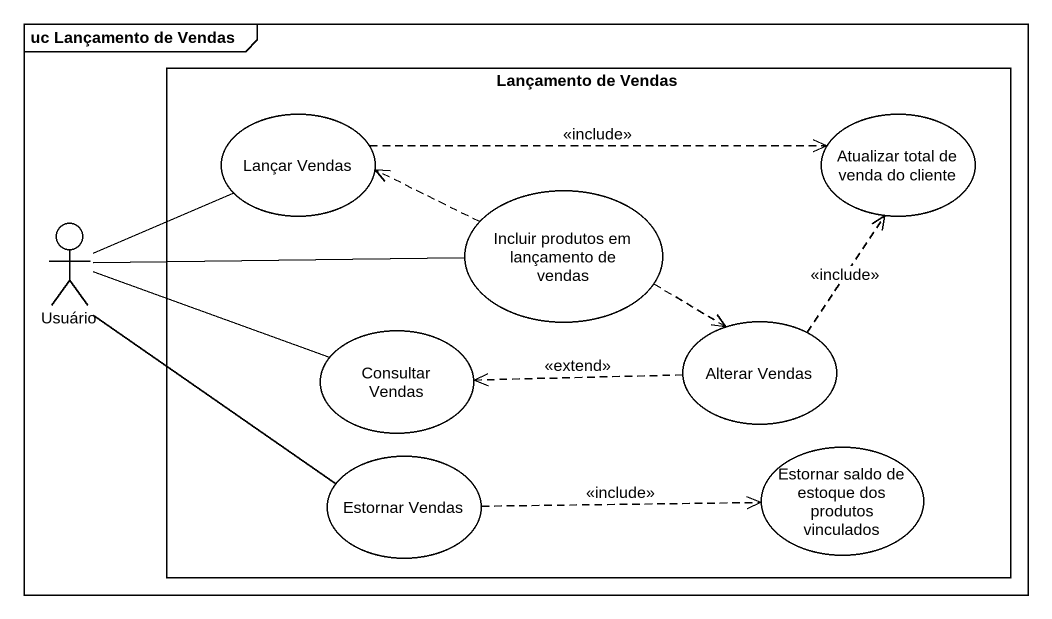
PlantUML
@startuml
mainframe uc Lançamento de Vendas
rectangle "Lançamento de Vendas" as Lançamento_de_Vendas {
  usecase "Lançar Vendas" as Lançar_Vendas
  usecase "Atualizar total de venda do cliente" as Atualizar_total_de_venda_do
  usecase "Incluir produtos em lançamento de vendas" as Incluir_produtos_em
  usecase "Alterar Vendas" as Alterar_Vendas
  usecase "Consultar Vendas" as Consultar_Vendas
  usecase "Estornar Vendas" as Estornar_Vendas
  usecase "Estornar saldo de estoque dos produtos vinculados" as Estornar_saldo_de_estoque
}
actor Usuário
Lançar_Vendas .right.> Atualizar_total_de_venda_do : <<include>>
Incluir_produtos_em .left.> Lançar_Vendas
Incluir_produtos_em .right.> Alterar_Vendas
Usuário -right- Lançar_Vendas
Usuário -right- Incluir_produtos_em
Usuário -right- Consultar_Vendas
Usuário -- Estornar_Vendas
Alterar_Vendas .up.> Atualizar_total_de_venda_do : <<include>>
Alterar_Vendas .left.> Consultar_Vendas : <<extend>>
Estornar_Vendas .right.> Estornar_saldo_de_estoque : <<include>>
@enduml
